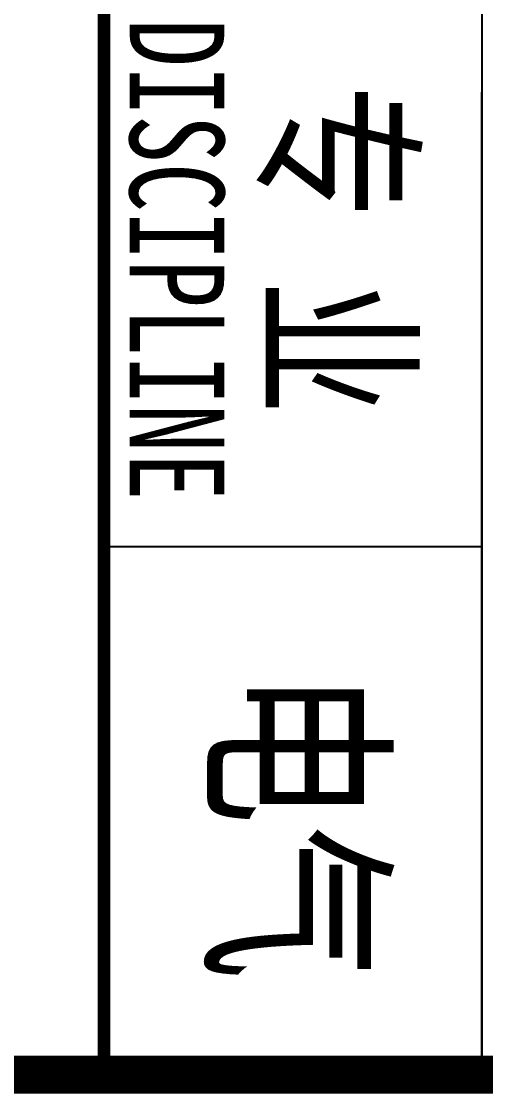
# Model space of a CAD drawing. Extents: x 552102 to 973302, y -80747 to 40012826.
# Drawn here: x 565788 to 567233, y 116163 to 119502 of the extents above; entities that cross this region are included whole.
import ezdxf

# ---------------------------------------------------------------- set-up
doc = ezdxf.new("R2010")
doc.units = 0
doc.header["$LTSCALE"] = 1000
doc.header["$MEASUREMENT"] = 0
doc.layers.add('PUB_TITLE', color=7, linetype='Continuous')
doc.layers.add('TK', color=126, linetype='Continuous')
doc.styles.add('-宋体', font='', dxfattribs={"width": 0.8})
doc.styles.get('-宋体').set_extended_font_data('SimSun')

# ---------------------------------------------------------------- blocks, each defined once
blk = doc.blocks.new('电气图框')
at = {"layer": 'TK'}
for p, q in [((375932.2, 265474), (383932.2, 265474)), ((383932.2, 265474), (380873.4, 265474)), ((382288.6, 265474), (382288.6, 264297.6))]:
    blk.add_line(p, q, dxfattribs=at)
at = {"layer": 'TK', "const_width": 117.6}
blk.add_lwpolyline([(375932.2, 308755.9), (383932.2, 308755.9), (383932.2, 251356.4), (375932.2, 251356.4)], close=True, dxfattribs=at)
at = {"layer": 'TK', "const_width": 40}
blk.add_lwpolyline([(375932.2, 264297.6), (383932.2, 264297.6)], dxfattribs=at)
at = {"layer": 'TK', "style": '-宋体', "width": 0.75}
for s, height, p in [('专', 411.8, (380848.6, 264817.8)), ('业', 411.8, (381457.5, 264816.6)), ('电气', 472.71, (382671.5, 264659.4)), ('DISCIPLINE', 294.12, (380643.8, 264378))]:
    blk.add_text(s, height=height, dxfattribs=at).set_placement(p)

msp = doc.modelspace()

# ---------------------------------------------------------------- linework, layer by layer
at = {"layer": 'PUB_TITLE', "color": 1, "const_width": 100}
msp.add_lwpolyline([(553102.5, 116222.3), (610502.5, 116222.3), (610502.5, 196822.3), (553102.5, 196822.3)], close=True, dxfattribs=at)

# ---------------------------------------------------------------- block references
at = {"rotation": 270}
msp.add_blockref('电气图框', (301747, 500154.5), dxfattribs=at)

doc.saveas('drawing.dxf')
